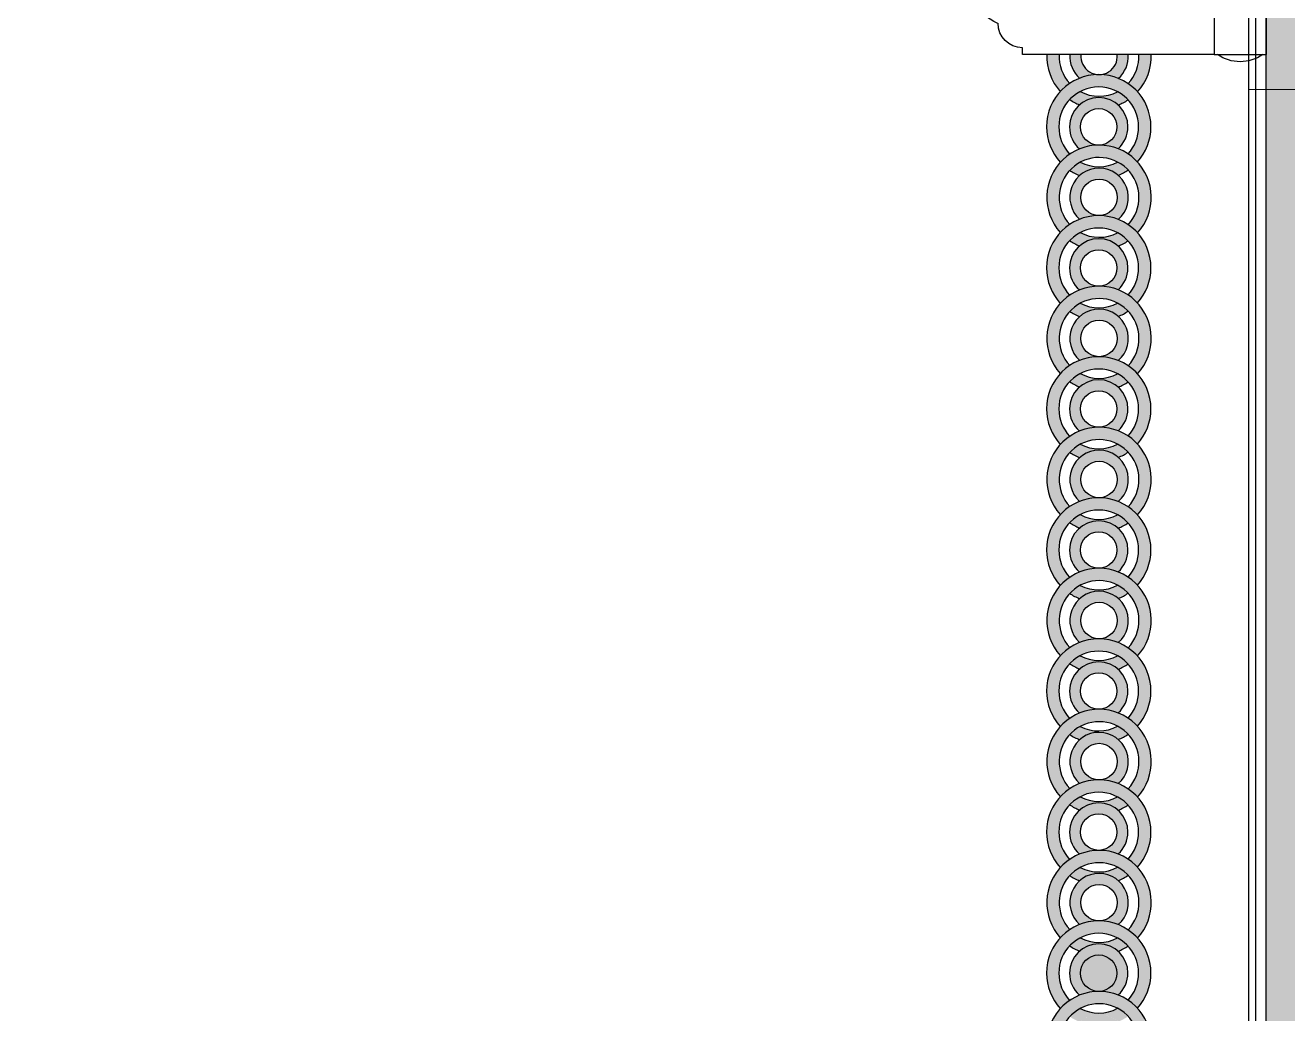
# Model space of a CAD drawing. Header units: millimetres. Extents: x -2167 to 6463, y 877 to 4714.
# Drawn here: x 831.6 to 1194, y 3021.3 to 3304.9 of the extents above; entities that cross this region are included whole.
import ezdxf

# ---------------------------------------------------------------- set-up
doc = ezdxf.new("R2010")
doc.units = ezdxf.units.MM
doc.layers.add('deco', color=4, linetype='Continuous')
doc.layers.add('G_board', color=3, linetype='Continuous')
doc.layers.add('marble', color=7, linetype='Continuous', true_color=0xfff8db)

# ---------------------------------------------------------------- blocks, each defined once
blk = doc.blocks.new('detail 1')
at = {"color": 0}
for p, q in [((-15, 25), (-70, 25)), ((-70, 25), (-70, 23)), ((-15, 9), (-15, 25)), ((-15, 25), (0, 25)), ((0, 9), (0, 25)), ((-15, 9), (0, 9)), ((-15, -8), (-15, 8)), ((-15, 8), (0, 8)), ((-14, 9), (-14, 8)), ((-1, 9), (-1, 8)), ((0, -8), (0, 8)), ((-70, 4), (-70, -4)), ((-42.5, 4), (-42.5, -4)), ((-74, 0), (-66, 0)), ((-46.5, 0), (-38.5, 0)), ((-15, -8), (0, -8)), ((-15, -25), (-15, -9)), ((-15, -9), (0, -9)), ((-14, -8), (-14, -9)), ((-1, -8), (-1, -9)), ((0, -25), (0, -9)), ((-70, -25), (-70, -23)), ((-70, -25), (0, -25))]:
    blk.add_line(p, q, dxfattribs=at)
for centre in [(-70, 0), (-42.5, 0)]:
    blk.add_circle(centre, 3, dxfattribs=at)
for centre, radius, start, end in [((-7.5, 15.55424823349836), 11.4661338922223, 55.46658278208052, 124.5334172179195), ((-70, 16), 7, 90, 180), ((-70, 0), 17.5, 113.6293777306665, 246.4218215217928), ((-70, -16), 7, 180, 270), ((-7.5, -15.55424823349836), 11.4661338922223, 235.4665827820805, 304.5334172179195)]:
    blk.add_arc(centre, radius, start, end, dxfattribs=at)
blk = doc.blocks.new('010 d 1')
at = {"layer": 'deco'}
h = blk.add_hatch(color=8, dxfattribs=at)
h.paths.add_polyline_path([(341.9922299411628, 1967.000000000004), (338.437184844719, 1967.000000000004, -0.2017164822077358), (335.3446433194767, 1958.680856298444, -0.05945146505585874), (338.0248166290476, 1956.34605104131, 0.1968179525199305)])
h.paths.add_polyline_path([(315.5628151552519, 1967.000000000004), (312.0077700588008, 1967.000000000004, 0.194286224806836), (315.8765003537264, 1956.454068248568, -0.05945146505571364), (318.5793192912461, 1958.762620684403, -0.1991800265760061)])
h.paths.add_polyline_path([(321.7876729664931, 1967.000000000004), (318.6257425012009, 1967.000000000004, 0.229317237094766), (321.4268519654215, 1960.248185406166, -0.09490123409787143), (326.9744710239393, 1961.282684512553, -0.4400728634811168)])
h.paths.add_polyline_path([(335.3742574987627, 1967.000000000004), (332.2123270334778, 1967.000000000004, -0.4429867194945563), (326.9744710239393, 1961.282684512553, -0.09490123409782678), (332.5117359356736, 1960.194124492715, 0.2318853867126316)])
h.paths.add_polyline_path([(332.3061651677126, 1956.37394087061, -0.2483491088325717), (321.5951518150687, 1956.426178419275, 0.08390256066470855), (318.55667366329, 1954.119262991437, 0.05368345078363882), (321.3895810470931, 1952.60599479717, -0.3774435382079659), (332.4744650173525, 1952.551933883722, 0.05368345078370095), (335.3219976915207, 1954.037498605481, 0.08390256066442309)])
for points in [[(311.9013169827886, 1946.282862897406, 0.1884721506643889), (315.8765003537264, 1936.11165754624, -0.05945146505589247), (318.5566736633118, 1938.44646280336, -0.1907644661145099), (315.4539487890361, 1946.282862897406, -1), (338.348685176541, 1946.282862897406, -0.1882384196149728), (335.3219976915134, 1938.528227189334, -0.05945146505594977), (338.0248166290476, 1936.219674753494, 0.1859482089239332), (341.9013169827886, 1946.282862897406, 1)], [(338.0248166290476, 1915.877264051174, 2.268074742157065), (315.8765003537264, 1915.985281258425, -0.05945146505583717), (318.5793192912606, 1918.293833694257, -2.295541670009696), (335.3446433194767, 1918.212069308302, -0.05945146505580769)], [(332.5117359356736, 1932.371601302093, 0.05368345078367088), (335.3446433194767, 1933.884869496364, 0.08390256066446405), (332.3061651677199, 1936.191784924205, -0.2483491088325868), (321.5951518150687, 1936.139547375536, 0.08390256066451794), (318.5793192912533, 1933.803105110408, 0.0536834507836749), (321.4268519654215, 1932.317540388645, -0.3774435382078678)], [(315.8765003537264, 1895.642870556101, -0.05945146505580148), (318.5566736632973, 1897.977675813232, -0.1907644661140623), (315.4539487890434, 1905.814075907267, -1), (338.348685176541, 1905.814075907267, -0.1882384196150493), (335.3219976915207, 1898.059440199191, -0.05945146505583921), (338.0248166290476, 1895.750887763355, 0.1859482089239169), (341.9013169827886, 1905.814075907267, 0.9442006352803286), (311.9999999999854, 1907.531851264499), (311.9999999999854, 1904.096300550027, 0.1589121436864572)], [(332.4744650173525, 1912.083146893576, 0.05368345078367235), (335.3219976915207, 1913.568711615339, 0.08390256066451458), (332.3061651677126, 1915.905153880467, -0.2483491088324094), (321.5951518150687, 1915.957391429129, 0.08390256066451454), (318.5566736632973, 1913.650476001294, 0.05368345078365555), (321.3895810471004, 1912.137207807024, -0.3774435382078785)], [(315.8765003537264, 1875.516494268286, -0.05945146505583607), (318.5793192912606, 1877.825046704118, -2.295541670009696), (335.3446433194767, 1877.743282318163, -0.05945146505580769), (338.0248166290476, 1875.408477061032, 2.268074742157078)], [(318.5793192912533, 1893.334318120269, 0.05368345078365667), (321.4268519654215, 1891.848753398506, -0.3774435382074762), (332.5117359356664, 1891.90281431195, 0.0536834507838272), (335.3446433194767, 1893.416082506224, 0.08390256066464098), (332.3061651676981, 1895.722997934052, -0.2483491088320799), (321.5951518150687, 1895.670760385397, 0.08390256066454108)], [(311.9013169827886, 1784.407714936846, 0.1884721506643263), (315.8765003537264, 1774.236509585684, -0.05945146505582808), (318.5566736633045, 1776.571314842811, -0.1907644661141509), (315.4539487890434, 1784.407714936846, -1), (338.348685176541, 1784.407714936846, -0.1882384196150425), (335.3219976915207, 1776.65307922877, -0.05945146505581392), (338.0248166290476, 1774.344526792938, 0.1859482089239197), (341.9013169827886, 1784.407714936846, 1)], [(338.0248166290476, 1754.002116090614, 2.268074742157065), (315.8765003537264, 1754.110133297865, -0.05945146505583717), (318.5793192912606, 1756.418685733701, -2.295541670009696), (335.3446433194767, 1756.336921347745, -0.05945146505580769)], [(332.5117359356736, 1770.496453341537, 0.05368345078367088), (335.3446433194767, 1772.009721535807, 0.08390256066446405), (332.3061651677199, 1774.316636963646, -0.2483491088325868), (321.5951518150687, 1774.26439941498, 0.08390256066451794), (318.5793192912533, 1771.927957149848, 0.0536834507836749), (321.4268519654215, 1770.442392428089, -0.3774435382078678)], [(315.8765003537264, 1733.767722595545, -0.05945146505580148), (318.5566736632973, 1736.102527852672, -0.1907644661140623), (315.4539487890434, 1743.938927946703, -1), (338.348685176541, 1743.938927946703, -0.1882384196150493), (335.3219976915207, 1736.184292238631, -0.05945146505583921), (338.0248166290476, 1733.875739802796, 0.1859482089239169), (341.9013169827886, 1743.938927946703, 0.9442006352803286), (311.9999999999854, 1745.656703303943), (311.9999999999854, 1742.221152589471, 0.1589121436864572)], [(332.4744650173525, 1750.207998933016, 0.05368345078367235), (335.3219976915207, 1751.693563654779, 0.08390256066451458), (332.3061651677126, 1754.030005919911, -0.2483491088324094), (321.5951518150687, 1754.082243468572, 0.08390256066451454), (318.5566736632973, 1751.775328040738, 0.05368345078365555), (321.3895810471004, 1750.262059846467, -0.3774435382078785)], [(318.5793192912533, 1731.459170159706, 0.05368345078365667), (321.4268519654215, 1729.973605437946, -0.3774435382074762), (332.5117359356664, 1730.027666351391, 0.0536834507838272), (335.3446433194767, 1731.540934545665, 0.08390256066464098), (332.3061651676981, 1733.847849973496, -0.2483491088320799), (321.5951518150687, 1733.795612424838, 0.08390256066454108)]]:
    blk.add_hatch(color=8, dxfattribs=at).paths.add_polyline_path(points)
h = blk.add_hatch(color=8, dxfattribs=at)
edge = h.paths.add_edge_path()
edge.add_arc((326.9013169827886, 1946.282862897406), 5.234634131884632, 180, 540)
edge = h.paths.add_edge_path()
edge.add_arc((326.9999999999854, 1926.048469402336), 14.99999999999991, 450.2794289618312, 471.9642457281842)
edge.add_arc((326.9013169827958, 1946.282862897406), 8.388160110926211, -48.36319081533583, 228.9220487389776, ccw=False)
edge.add_arc((326.9999999999854, 1926.048469402336), 14.99999999999991, 428.5946121954816, 450.2794289618312)
h = blk.add_hatch(color=8, dxfattribs=at)
edge = h.paths.add_edge_path()
edge.add_arc((326.9999999999854, 1926.048469402336), 5.234634131884603, 180, 540)
edge = h.paths.add_edge_path()
edge.add_arc((326.9013169827958, 1905.814075907267), 15.00000000000002, 449.7205710381745, 471.4053878045275)
edge.add_arc((326.9999999999854, 1926.048469402336), 8.38816011092797, -48.92204873898049, 228.3631908153334, ccw=False)
edge.add_arc((326.9013169827958, 1905.814075907267), 15.00000000000002, 428.0357542718254, 449.7205710381746)
h = blk.add_hatch(color=8, dxfattribs=at)
edge = h.paths.add_edge_path()
edge.add_arc((326.9013169827886, 1905.814075907263), 5.234634131884632, 180, 540)
edge = h.paths.add_edge_path()
edge.add_arc((326.9999999999854, 1885.579682412194), 14.99999999999987, 450.2794289618315, 471.964245728184)
edge.add_arc((326.9013169827886, 1905.814075907267), 8.388160110928236, -48.3631908153294, 228.9220487389929, ccw=False)
edge.add_arc((326.9999999999854, 1885.579682412194), 14.99999999999987, 428.5946121954818, 450.2794289618315)
h = blk.add_hatch(color=8, dxfattribs=at)
edge = h.paths.add_edge_path()
edge.add_arc((326.9999999999854, 1885.579682412194), 5.234634131884632, 180, 540)
edge = h.paths.add_edge_path()
edge.add_arc((326.9013169827886, 1865.345288917124), 15.00000000000008, 449.7205710381681, 471.4053878045183)
edge.add_arc((326.9999999999854, 1885.579682412194), 8.388160110927997, -48.92204873898959, 228.3631908153238, ccw=False)
edge.add_arc((326.9013169827886, 1865.345288917124), 15.00000000000008, 428.0357542718158, 449.7205710381681)
h = blk.add_hatch(color=8, dxfattribs=at)
h.paths.add_polyline_path([(318.5566736632973, 1873.181689011155, 0.05368345078365555), (321.3895810471004, 1871.668420816884, -0.3774435382078785), (332.4744650173525, 1871.614359903437, 0.05368345078367235), (335.3219976915207, 1873.099924625199, 0.08390256066451458), (332.3061651677126, 1875.436366890328, -0.2483491088324094), (321.5951518150687, 1875.48860443899, 0.08390256066451454)], flags=17)
h.paths.add_polyline_path([(311.9999999999854, 1867.06306427436), (311.9999999999854, 1865.345288917124), (315.4539487890434, 1865.345288917124, -1), (338.348685176541, 1865.345288917124), (341.9013169827886, 1865.345288917124, 0.9442006352803286)])
edge = h.paths.add_edge_path()
edge.add_arc((326.9013169827886, 1865.345288917124), 5.234634131884603, 360, 540)
edge.add_line((321.6666828509042, 1865.345288917124), (318.5131568718643, 1865.345288917124))
edge.add_arc((326.9013169827886, 1865.345288917124), 8.388160110927968, 0, 180, ccw=False)
edge.add_line((335.2894770937201, 1865.345288917124), (332.1359511146802, 1865.345288917124))
h = blk.add_hatch(color=8, dxfattribs=at)
h.paths.add_polyline_path([(315.8765003537264, 1855.174083565962, -0.05945146505581327), (318.5566736632973, 1857.508888823093, -0.1907644661139884), (315.4539487890434, 1865.345288917124), (311.9999999999854, 1865.345288917124), (311.9999999999854, 1863.627513559888, 0.158912143686435)])
h.paths.add_polyline_path([(318.5793192912533, 1852.865531130126, 0.05368345078365667), (321.4268519654215, 1851.379966408367, -0.3774435382074762), (332.5117359356664, 1851.434027321811, 0.0536834507838272), (335.3446433194767, 1852.947295516085, 0.08390256066464098), (332.3061651676981, 1855.254210943913, -0.2483491088320799), (321.5951518150687, 1855.201973395258, 0.08390256066454108)])
h.paths.add_polyline_path([(335.3219976915207, 1857.590653209048, -0.05945146505581555), (338.0248166290476, 1855.282100773216, 0.1859482089239192), (341.9013169827886, 1865.345288917124), (338.348685176541, 1865.345288917124, -0.1882384196150771)])
edge = h.paths.add_edge_path()
edge.add_arc((326.9013169827886, 1865.345288917124), 5.234634131884603, 270.2794289618251, 360)
edge.add_line((332.1359511146802, 1865.345288917124), (335.2894770937201, 1865.345288917124))
edge.add_arc((326.9013169827886, 1865.345288917124), 8.388160110928236, 311.6368091846706, 360, ccw=False)
edge.add_arc((326.9999999999854, 1845.110895422054), 14.99999999999986, 428.5946121954726, 450.279428961825)
edge = h.paths.add_edge_path()
edge.add_arc((326.9013169827886, 1865.345288917124), 5.234634131884603, 180, 270.2794289618251)
edge.add_arc((326.9999999999854, 1845.110895422054), 14.99999999999986, 450.279428961825, 471.9642457281747)
edge.add_arc((326.9013169827886, 1865.345288917124), 8.388160110927426, 180, 228.9220487389862, ccw=False)
edge.add_line((318.5131568718643, 1865.345288917124), (321.6666828509042, 1865.345288917124))
h = blk.add_hatch(color=8, dxfattribs=at)
h.paths.add_polyline_path([(318.5566736632973, 1832.712902021016, 0.05368345078365555), (321.3895810471004, 1831.199633826745, -0.3774435382078785), (332.4744650173525, 1831.145572913298, 0.05368345078367235), (335.3219976915207, 1832.63113763506, 0.08390256066451458), (332.3061651677126, 1834.967579900189, -0.2483491088324094), (321.5951518150687, 1835.019817448851, 0.08390256066451454)])
h.paths.add_polyline_path([(315.8765003537264, 1835.047707278147, -0.05945146505583607), (318.5793192912606, 1837.356259713979, -2.295541670009696), (335.3446433194767, 1837.274495328023, -0.05945146505580769), (338.0248166290476, 1834.939690070893, 2.268074742157078)])
edge = h.paths.add_edge_path()
edge.add_arc((326.9999999999854, 1845.110895422054), 5.234634131884603, 180, 540)
edge = h.paths.add_edge_path()
edge.add_arc((326.9013169827958, 1824.876501926985), 15.00000000000002, 449.7205710381745, 471.4053878045275)
edge.add_arc((326.9999999999854, 1845.110895422054), 8.38816011092797, -48.92204873898049, 228.3631908153334, ccw=False)
edge.add_arc((326.9013169827958, 1824.876501926985), 15.00000000000002, 428.0357542718254, 449.7205710381746)
h = blk.add_hatch(color=8, dxfattribs=at)
h.paths.add_polyline_path([(318.5131568718643, 1824.876501926985, 0.2167651491653986), (321.3895810471004, 1818.553370027224, -0.09490123409788347), (326.9268459588347, 1819.641930047062, -0.415642712005743), (321.6666828509042, 1824.876501926985, -1), (332.1359511146802, 1824.876501926985, -0.4127858555257814), (326.9268459588347, 1819.641930047062, -0.09490123409786572), (332.4744650173525, 1818.607430940672, 0.2142134381101718), (335.2894770937201, 1824.876501926985, 1)], flags=17)
h.paths.add_polyline_path([(311.9013169827886, 1824.876501926985, 0.1884721506643237), (315.8765003537264, 1814.705296575823, -0.05945146505582926), (318.5566736632973, 1817.040101832954, -0.1907644661139821), (315.4539487890434, 1824.876501926985, -1), (338.348685176541, 1824.876501926985, -0.1882384196150375), (335.3219976915207, 1817.121866218909, -0.05945146505580447), (338.0248166290476, 1814.813313783077, 0.1859482089239208), (341.9013169827886, 1824.876501926985, 1)])
h.paths.add_polyline_path([(318.5793192912533, 1812.396744139987, 0.0536834507836819), (321.4268519654215, 1810.911179418228, -0.3774435382085786), (332.5117359356955, 1810.965240331683, 0.05368345078337994), (335.3446433194767, 1812.478508525946, 0.08390256066457387), (332.3061651677053, 1814.785423953777, -0.2483491088322974), (321.5951518150687, 1814.733186405119, 0.0839025606645127)])
h = blk.add_hatch(color=8, dxfattribs=at)
h.paths.add_polyline_path([(315.8765003537264, 1794.578920288008, -0.05945146505581097), (318.5793192912533, 1796.88747272384, -2.295541670009222), (335.3446433194767, 1796.805708337884, -0.05945146505581776), (338.0248166290476, 1794.470903080753, 2.268074742157021)])
h.paths.add_polyline_path([(321.4268519654215, 1798.373037445603, -0.09490123409786369), (326.9744710239393, 1799.407536551993, -0.4127858555257814), (321.7653658681011, 1804.642108431915, -1), (332.2346341318698, 1804.642108431915, -0.415642712005743), (326.9744710239393, 1799.407536551993, -0.09490123409786891), (332.5117359356736, 1798.318976532155, 2.649402887509968)], flags=17)
h.paths.add_polyline_path([(318.5566736632973, 1792.244115030877, 0.05368345078366801), (321.3895810471004, 1790.730846836606, -0.377443538207869), (332.4744650173525, 1790.676785923159, 0.05368345078367415), (335.3219976915207, 1792.162350644918, 0.08390256066451102), (332.3061651677126, 1794.49879291005, -0.2483491088324303), (321.5951518150687, 1794.551030458711, 0.08390256066452112)])
h = blk.add_hatch(color=8, dxfattribs=at)
edge = h.paths.add_edge_path()
edge.add_arc((326.9013169827886, 1784.407714936846), 5.234634131884603, 180, 540)
edge = h.paths.add_edge_path()
edge.add_arc((326.9999999999854, 1764.173321441776), 14.99999999999991, 450.2794289618312, 471.9642457281842)
edge.add_arc((326.9013169827958, 1784.407714936846), 8.388160110926211, -48.36319081533583, 228.9220487389776, ccw=False)
edge.add_arc((326.9999999999854, 1764.173321441776), 14.99999999999991, 428.5946121954816, 450.2794289618312)
h = blk.add_hatch(color=8, dxfattribs=at)
edge = h.paths.add_edge_path()
edge.add_arc((326.9999999999854, 1764.173321441773), 5.234634131884632, 180, 540)
edge = h.paths.add_edge_path()
edge.add_arc((326.9013169827958, 1743.938927946703), 15.00000000000002, 449.7205710381745, 471.4053878045275)
edge.add_arc((326.9999999999854, 1764.173321441773), 8.38816011092797, -48.92204873898049, 228.3631908153334, ccw=False)
edge.add_arc((326.9013169827958, 1743.938927946703), 15.00000000000002, 428.0357542718254, 449.7205710381746)
h = blk.add_hatch(color=8, dxfattribs=at)
edge = h.paths.add_edge_path()
edge.add_arc((326.9013169827886, 1743.938927946703), 5.234634131884603, 180, 540)
edge = h.paths.add_edge_path()
edge.add_arc((326.9999999999854, 1723.704534451634), 14.99999999999987, 450.2794289618315, 471.964245728184)
edge.add_arc((326.9013169827886, 1743.938927946703), 8.388160110928236, -48.3631908153294, 228.9220487389929, ccw=False)
edge.add_arc((326.9999999999854, 1723.704534451634), 14.99999999999987, 428.5946121954818, 450.2794289618315)
h = blk.add_hatch(color=8, dxfattribs=at)
h.paths.add_polyline_path([(318.5566736632973, 1711.306541050595, 0.05368345078365555), (321.3895810471004, 1709.793272856325, -0.3774435382078785), (332.4744650173525, 1709.739211942877, 0.05368345078367235), (335.3219976915207, 1711.224776664636, 0.08390256066451458), (332.3061651677126, 1713.561218929768, -0.2483491088324094), (321.5951518150687, 1713.61345647843, 0.08390256066451454)])
h.paths.add_polyline_path([(315.8765003537264, 1713.641346307722, -0.05945146505583607), (318.5793192912606, 1715.949898743558, -2.295541670009696), (335.3446433194767, 1715.868134357603, -0.05945146505580769), (338.0248166290476, 1713.533329100472, 2.268074742157078)])
edge = h.paths.add_edge_path()
edge.add_arc((326.9999999999854, 1723.704534451634), 5.234634131884632, 180, 540)
edge = h.paths.add_edge_path()
edge.add_arc((326.9013169827958, 1703.470140956564), 15.00000000000002, 449.7205710381745, 471.4053878045275)
edge.add_arc((326.9999999999854, 1723.704534451634), 8.38816011092797, -48.92204873898049, 228.3631908153334, ccw=False)
edge.add_arc((326.9013169827958, 1703.470140956564), 15.00000000000002, 428.0357542718254, 449.7205710381746)
h = blk.add_hatch(color=8, dxfattribs=at)
h.paths.add_polyline_path([(311.9999999999854, 1664.719129323657), (311.9999999999854, 1661.283578609185, 0.1589121436864541), (315.8765003537264, 1652.830148615263, -0.05945146505582116), (318.5566736633045, 1655.164953872387, -0.190764466114197), (315.4539487890434, 1663.001353966425, -1), (338.348685176541, 1663.001353966425, -0.1882384196150493), (335.3219976915207, 1655.24671825835, -0.05945146505583921), (338.0248166290476, 1652.938165822514, 0.1859482089239169), (341.9013169827886, 1663.001353966425, 0.9442006352803286)])
h.paths.add_polyline_path([(318.5566736632973, 1670.837754060452, 0.05368345078365555), (321.3895810471004, 1669.324485866186, -0.3774435382078785), (332.4744650173525, 1669.270424952734, 0.05368345078367235), (335.3219976915207, 1670.755989674497, 0.08390256066451458), (332.3061651677126, 1673.092431939625, -0.2483491088324094), (321.5951518150687, 1673.144669488291, 0.08390256066451454)], flags=17)
h.paths.add_polyline_path([(315.8765003537264, 1673.172559317583, -0.05945146505583607), (318.5793192912606, 1675.481111753419, -2.295541670009696), (335.3446433194767, 1675.399347367464, -0.05945146505580769), (338.0248166290476, 1673.064542110333, 2.268074742157078)])
h.paths.add_polyline_path([(318.5793192912533, 1690.990383169566, 0.05368345078365667), (321.4268519654215, 1689.504818447804, -0.3774435382074762), (332.5117359356664, 1689.558879361251, 0.0536834507838272), (335.3446433194767, 1691.072147555526, 0.08390256066464098), (332.3061651676981, 1693.379062983353, -0.2483491088320799), (321.5951518150687, 1693.326825434699, 0.08390256066454108)], flags=17)
h.paths.add_polyline_path([(335.3219976915207, 1695.715505248489, -0.05945146505581773), (338.0248166290476, 1693.406952812653, 0.1859482089239186), (341.9013169827886, 1703.470140956564, 0.9442006352803286), (311.9999999999854, 1705.1879163138), (311.9999999999854, 1701.752365599328, 0.1589121436864541), (315.8765003537264, 1693.298935605402, -0.05945146505582116), (318.5566736633045, 1695.63374086253, -0.190764466114197), (315.4539487890434, 1703.470140956564, -1), (338.348685176541, 1703.470140956564, -0.1882384196150778)])
h.paths.add_polyline_path([(321.3895810471004, 1697.147009056804, -0.1915274108350751), (332.4744650173525, 1697.201069970251, 0.2142134381101953), (335.2894770937201, 1703.470140956564, 1), (318.5131568718643, 1703.470140956564, 0.2167651491654147)], flags=17)
edge = h.paths.add_edge_path()
edge.add_arc((326.9999999999854, 1683.235747461495), 5.234634131884632, 180, 540)
edge = h.paths.add_edge_path()
edge.add_arc((326.9013169827886, 1663.001353966425), 15.00000000000004, 449.7205710381684, 471.4053878045182)
edge.add_arc((326.9999999999854, 1683.235747461495), 8.388160110927975, -48.92204873898987, 228.3631908153241, ccw=False)
edge.add_arc((326.9013169827886, 1663.001353966425), 15.00000000000004, 428.035754271816, 449.7205710381684)
h = blk.add_hatch(color=255, dxfattribs=at)
edge = h.paths.add_edge_path()
edge.add_arc((326.9013169827886, 1703.470140956564), 5.234634131884603, 180, 540)
at = {"layer": 'deco', "color": 0}
for centre in [(326.9013169827886, 1946.282862897406), (326.9999999999854, 1926.048469402336), (326.9013169827886, 1905.814075907263), (326.9999999999854, 1885.579682412194), (326.9013169827886, 1865.345288917124), (326.9999999999854, 1845.110895422054), (326.9013169827886, 1824.876501926985), (326.9999999999854, 1804.642108431915), (326.9013169827886, 1784.407714936846), (326.9999999999854, 1764.173321441773), (326.9013169827886, 1743.938927946703), (326.9999999999854, 1723.704534451634), (326.9013169827886, 1703.470140956564)]:
    blk.add_circle(centre, 5.234634131884624, dxfattribs=at)
for centre, radius, start, end in [((326.9999999999854, 1966.517256392475), 15, 178.15573679056, 222.1349589347177), ((326.9999999999854, 1966.517256392475), 11.44736819375063, 177.5830797584584, 222.6420849769213), ((326.9999999999854, 1966.517256392475), 8.388160110927936, 176.7007708575017, 228.3631908152349), ((326.9999999999854, 1966.517256392475), 5.234634131884624, 174.7086029265144, 5.291397073485563), ((326.9999999999854, 1966.517256392475), 8.388160110927936, 311.0779512611397, 3.29922914249827), ((326.9999999999854, 1966.517256392475), 11.44736819375063, 316.7990570997421, 2.416920241541605), ((326.9999999999854, 1966.517256392475), 15, 317.3061831415758, 1.844263209440046), ((326.9013169827886, 1946.282862897406), 15, 0, 180), ((326.9013169827886, 1946.282862897406), 11.44736819375063, 0, 180), ((326.9013169827886, 1946.282862897406), 8.388160110927936, 0, 180), ((326.9999999999854, 1966.517256392475), 15, 235.744212290656, 248.0357542718239), ((326.9999999999854, 1966.517256392475), 11.44736819375063, 241.8262032121236, 297.6149388639875), ((326.9999999999854, 1966.517256392475), 15, 291.4053878045185, 303.69692978597), ((326.9013169827886, 1946.282862897406), 15, 180, 222.6938168584242), ((326.9013169827886, 1946.282862897406), 11.44736819375063, 180, 223.200942900258), ((326.9013169827886, 1946.282862897406), 8.388160110927936, 180, 228.9220487388603), ((326.9013169827886, 1946.282862897406), 8.388160110927936, 311.6368091847651, 0), ((326.9013169827886, 1946.282862897406), 11.44736819375063, 317.3579150230787, 0), ((326.9013169827886, 1946.282862897406), 15, 317.8650410652823, 0), ((326.9999999999854, 1926.048469402336), 15, 317.3061831415758, 222.1349589347177), ((326.9999999999854, 1926.048469402336), 11.44736819375063, 316.7990570997421, 222.6420849769213), ((326.9013169827886, 1946.282862897406), 11.44736819375063, 242.3850611360126, 298.1737967878764), ((326.9013169827886, 1946.282862897406), 15, 236.30307021403, 248.5946121954815), ((326.9999999999854, 1926.048469402336), 8.388160110927936, 311.0779512611397, 228.3631908152349), ((326.9013169827886, 1946.282862897406), 15, 291.9642457281761, 304.255787709344), ((326.9013169827886, 1905.814075907263), 15, 0, 180), ((326.9013169827886, 1905.814075907263), 11.44736819375063, 0, 180), ((326.9013169827886, 1905.814075907263), 8.388160110927936, 0, 180), ((326.9999999999854, 1926.048469402336), 15, 235.744212290656, 248.0357542718239), ((326.9999999999854, 1926.048469402336), 11.44736819375063, 241.8262032121236, 297.6149388639875), ((326.9999999999854, 1926.048469402336), 15, 291.4053878045185, 303.69692978597), ((326.9013169827886, 1905.814075907263), 15, 180, 222.6938168584242), ((326.9013169827886, 1905.814075907263), 11.44736819375063, 180, 223.200942900258), ((326.9013169827886, 1905.814075907263), 8.388160110927936, 180, 228.9220487388603), ((326.9013169827886, 1905.814075907263), 8.388160110927936, 311.6368091847651, 0), ((326.9013169827886, 1905.814075907263), 11.44736819375063, 317.3579150230787, 0), ((326.9013169827886, 1905.814075907263), 15, 317.8650410652823, 0), ((326.9999999999854, 1885.579682412194), 15, 317.3061831415758, 222.1349589347177), ((326.9999999999854, 1885.579682412194), 11.44736819375063, 316.7990570997421, 222.6420849769213), ((326.9013169827886, 1905.814075907263), 11.44736819375063, 242.3850611360126, 298.1737967878764), ((326.9013169827886, 1905.814075907263), 15, 236.30307021403, 248.5946121954815), ((326.9999999999854, 1885.579682412194), 8.388160110927936, 311.0779512611397, 228.3631908152349), ((326.9013169827886, 1905.814075907263), 15, 291.9642457281761, 304.255787709344), ((326.9013169827886, 1865.345288917124), 15, 0, 180), ((326.9013169827886, 1865.345288917124), 11.44736819375063, 0, 180), ((326.9013169827886, 1865.345288917124), 8.388160110927936, 0, 180), ((326.9999999999854, 1885.579682412194), 11.44736819375063, 241.8262032121236, 297.6149388639875), ((326.9999999999854, 1885.579682412194), 15, 235.744212290656, 248.0357542718239), ((326.9999999999854, 1885.579682412194), 15, 291.4053878045185, 303.69692978597), ((326.9013169827886, 1865.345288917124), 15, 180, 222.6938168584242), ((326.9013169827886, 1865.345288917124), 11.44736819375063, 180, 223.200942900258), ((326.9013169827886, 1865.345288917124), 8.388160110927936, 180, 228.9220487388603), ((326.9013169827886, 1865.345288917124), 8.388160110927936, 311.6368091847651, 0), ((326.9013169827886, 1865.345288917124), 11.44736819375063, 317.3579150230787, 0), ((326.9013169827886, 1865.345288917124), 15, 317.8650410652823, 0), ((326.9999999999854, 1845.110895422054), 15, 317.3061831415758, 222.1349589347177), ((326.9999999999854, 1845.110895422054), 11.44736819375063, 316.7990570997421, 222.6420849769213), ((326.9013169827886, 1865.345288917124), 15, 236.30307021403, 248.5946121954815), ((326.9999999999854, 1845.110895422054), 8.388160110927936, 311.0779512611397, 228.3631908152349), ((326.9013169827886, 1865.345288917124), 11.44736819375063, 242.3850611360126, 298.1737967878764), ((326.9013169827886, 1865.345288917124), 15, 291.9642457281761, 304.255787709344), ((326.9013169827886, 1824.876501926985), 15, 0, 180), ((326.9013169827886, 1824.876501926985), 11.44736819375063, 0, 180), ((326.9999999999854, 1845.110895422054), 11.44736819375063, 241.8262032121236, 297.6149388639875), ((326.9013169827886, 1824.876501926985), 8.388160110927936, 0, 180), ((326.9999999999854, 1845.110895422054), 15, 235.744212290656, 248.0357542718239), ((326.9999999999854, 1845.110895422054), 15, 291.4053878045185, 303.69692978597), ((326.9013169827886, 1824.876501926985), 15, 180, 222.6938168584242), ((326.9013169827886, 1824.876501926985), 11.44736819375063, 180, 223.200942900258), ((326.9013169827886, 1824.876501926985), 8.388160110927936, 180, 228.9220487388603), ((326.9013169827886, 1824.876501926985), 8.388160110927936, 311.6368091847651, 0), ((326.9013169827886, 1824.876501926985), 11.44736819375063, 317.3579150230787, 0), ((326.9013169827886, 1824.876501926985), 15, 317.8650410652823, 0), ((326.9999999999854, 1804.642108431915), 15, 317.3061831415758, 222.1349589347177), ((326.9999999999854, 1804.642108431915), 11.44736819375063, 316.7990570997421, 222.6420849769213), ((326.9013169827886, 1824.876501926985), 15, 236.30307021403, 248.5946121954815), ((326.9999999999854, 1804.642108431915), 8.388160110927936, 311.0779512611397, 228.3631908152349), ((326.9013169827886, 1824.876501926985), 11.44736819375063, 242.3850611360126, 298.1737967878764), ((326.9013169827886, 1824.876501926985), 15, 291.9642457281761, 304.255787709344), ((326.9013169827886, 1784.407714936846), 15, 0, 180), ((326.9013169827886, 1784.407714936846), 11.44736819375063, 0, 180), ((326.9999999999854, 1804.642108431915), 11.44736819375063, 241.8262032121236, 297.6149388639875), ((326.9013169827886, 1784.407714936846), 8.388160110927936, 0, 180), ((326.9999999999854, 1804.642108431915), 15, 235.744212290656, 248.0357542718239), ((326.9999999999854, 1804.642108431915), 15, 291.4053878045185, 303.69692978597), ((326.9013169827886, 1784.407714936846), 15, 180, 222.6938168584242), ((326.9013169827886, 1784.407714936846), 11.44736819375063, 180, 223.200942900258), ((326.9013169827886, 1784.407714936846), 8.388160110927936, 180, 228.9220487388603), ((326.9013169827886, 1784.407714936846), 8.388160110927936, 311.6368091847651, 0), ((326.9013169827886, 1784.407714936846), 11.44736819375063, 317.3579150230787, 0), ((326.9013169827886, 1784.407714936846), 15, 317.8650410652823, 0), ((326.9999999999854, 1764.173321441773), 15, 317.3061831415758, 222.1349589347177), ((326.9999999999854, 1764.173321441773), 11.44736819375063, 316.7990570997421, 222.6420849769213), ((326.9999999999854, 1764.173321441773), 8.388160110927936, 311.0779512611397, 228.3631908152349), ((326.9013169827886, 1784.407714936846), 11.44736819375063, 242.3850611360126, 298.1737967878764), ((326.9013169827886, 1784.407714936846), 15, 236.30307021403, 248.5946121954815), ((326.9013169827886, 1784.407714936846), 15, 291.9642457281761, 304.255787709344), ((326.9013169827886, 1743.938927946703), 15, 0, 180), ((326.9013169827886, 1743.938927946703), 11.44736819375063, 0, 180), ((326.9999999999854, 1764.173321441773), 11.44736819375063, 241.8262032121236, 297.6149388639875), ((326.9013169827886, 1743.938927946703), 8.388160110927936, 0, 180), ((326.9999999999854, 1764.173321441773), 15, 235.744212290656, 248.0357542718239), ((326.9999999999854, 1764.173321441773), 15, 291.4053878045185, 303.69692978597), ((326.9013169827886, 1743.938927946703), 15, 180, 222.6938168584242), ((326.9013169827886, 1743.938927946703), 11.44736819375063, 180, 223.200942900258), ((326.9013169827886, 1743.938927946703), 8.388160110927936, 180, 228.9220487388603), ((326.9013169827886, 1743.938927946703), 8.388160110927936, 311.6368091847651, 0), ((326.9013169827886, 1743.938927946703), 11.44736819375063, 317.3579150230787, 0), ((326.9013169827886, 1743.938927946703), 15, 317.8650410652823, 0), ((326.9999999999854, 1723.704534451634), 15, 317.3061831415758, 222.1349589347177), ((326.9999999999854, 1723.704534451634), 11.44736819375063, 316.7990570997421, 222.6420849769213), ((326.9013169827886, 1743.938927946703), 11.44736819375063, 242.3850611360126, 298.1737967878764), ((326.9013169827886, 1743.938927946703), 15, 236.30307021403, 248.5946121954815), ((326.9999999999854, 1723.704534451634), 8.388160110927936, 311.0779512611397, 228.3631908152349), ((326.9013169827886, 1743.938927946703), 15, 291.9642457281761, 304.255787709344), ((326.9013169827886, 1703.470140956564), 15, 0, 180), ((326.9013169827886, 1703.470140956564), 11.44736819375063, 0, 180), ((326.9013169827886, 1703.470140956564), 8.388160110927936, 0, 180), ((326.9999999999854, 1723.704534451634), 15, 235.744212290656, 248.0357542718239), ((326.9999999999854, 1723.704534451634), 11.44736819375063, 241.8262032121236, 297.6149388639875), ((326.9999999999854, 1723.704534451634), 15, 291.4053878045185, 303.69692978597), ((326.9013169827886, 1703.470140956564), 15, 180, 222.6938168584242), ((326.9013169827886, 1703.470140956564), 11.44736819375063, 180, 223.200942900258), ((326.9013169827886, 1703.470140956564), 8.388160110927936, 180, 228.9220487388603), ((326.9013169827886, 1703.470140956564), 8.388160110927936, 311.6368091847651, 0), ((326.9013169827886, 1703.470140956564), 11.44736819375063, 317.3579150230787, 0), ((326.9013169827886, 1703.470140956564), 15, 317.8650410652823, 0), ((326.9999999999854, 1683.235747461495), 15, 317.3061831415758, 222.1349589347177), ((326.9999999999854, 1683.235747461495), 11.44736819375063, 316.7990570997421, 222.6420849769213), ((326.9013169827886, 1703.470140956564), 11.44736819375063, 242.3850611360126, 298.1737967878764)]:
    blk.add_arc(centre, radius, start, end, dxfattribs=at)

msp = doc.modelspace()

# ---------------------------------------------------------------- hatches: boundary and pattern name
at = {"layer": 'marble', "true_color": 0xfceab1}
h = msp.add_hatch(color=41, dxfattribs=at)
h.paths.add_polyline_path([(217.8364080392857, 4038.957759684316), (1341.836408039926, 4038.957759684337), (1341.836408039926, 3960.299097374675), (1356.836408039926, 3960.299097374675), (1356.836408039926, 1305.116421994004), (1341.836408039926, 1305.116421994004), (1341.836408039926, 1226.457759684341), (217.8364080392857, 1226.457759684341)])
h.paths.add_polyline_path([(1187.836408039286, 3606.457759684345), (420.3364080391693, 3606.457759684337), (420.3364080391693, 1326.457759684334), (1187.836408039286, 1326.457759684341)], flags=16)

# ---------------------------------------------------------------- linework, layer by layer
at = {"color": 164, "lineweight": 0}
msp.add_line((1356.836408039926, 3286.457759684341), (1182.836408038762, 3286.457759684337), dxfattribs=at)
at = {"color": 164}
msp.add_lwpolyline([(1187.836408039286, 3606.457759684345), (420.3364080391693, 3606.457759684337), (420.3364080391693, 1326.457759684334), (1187.836408039286, 1326.457759684341), (1187.836408039286, 3606.457759684345)], dxfattribs=at)
at = {"color": 3}
msp.add_lwpolyline([(1184.836408039286, 3603.457759684345), (440.8364080392857, 3603.457759684345), (440.8364080392857, 1329.457759684341), (1184.836408039286, 1329.457759684341)], close=True, dxfattribs=at)
at = {"layer": 'G_board'}
msp.add_line((1182.836408038704, 1326.457759684399), (1182.836408038704, 3606.457759684345), dxfattribs=at)

# ---------------------------------------------------------------- block references
at = {"color": 4, "xscale": -1, "rotation": 180}
msp.add_blockref('detail 1', (1187.836408039286, 3321.457759684345), dxfattribs=at)
at = {"layer": 'deco', "color": 8}
msp.add_blockref('010 d 1', (812.8364080392857, 1329.457759684341), dxfattribs=at)

doc.saveas('drawing.dxf')
